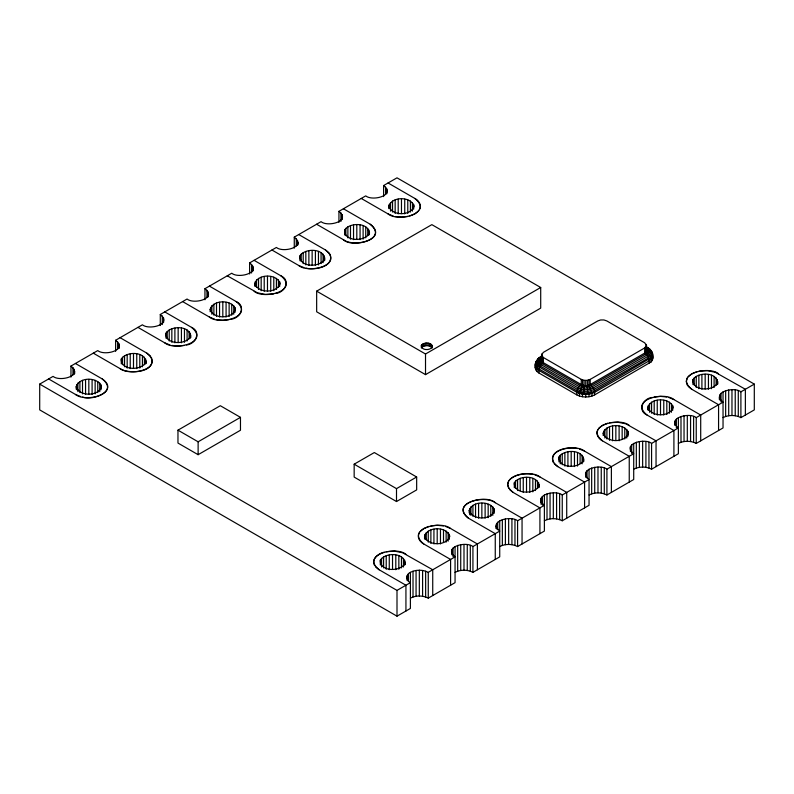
<?xml version="1.0" encoding="UTF-8"?>
<svg xmlns="http://www.w3.org/2000/svg" width="794" height="794" viewBox="0 0 794 794"><rect width="100%" height="100%" fill="white"/><g stroke="black" fill="none" stroke-linecap="round" stroke-linejoin="round"><path stroke-width="1.19" d="M542.342 355.97C535.484 358.114 531.881 368.982 538.898 372.991L576.801 394.876C582.3 397.705 589.178 397.705 594.666 394.876L651.149 361.915L652.41 360.158L652.479 353.231L649.82 349.211L645.73 346.422M582.468 396.762L582.468 394.181L583.798 392.881L584.106 385.507L581.268 384.564L543.364 362.679L541.726 361.042L541.726 359.156L538.679 359.374L536.446 360.913L535.414 363.92L535.632 369.716M651.149 361.915L651.279 357.608L652.479 355.474L650.862 353.012L646.524 350.531L645.681 348.705C651.904 347.246 654.028 355.543 652.41 360.158M581.268 384.564C577.834 386.698 576.335 390.966 576.801 394.876M652.847 358.263L652.479 353.231M536.893 361.607L537.627 359.275L540.208 357.201L542.203 357.022L539.88 360.268L542.203 363.523L580.116 385.408L586.984 386.688L591.361 385.408L645.83 353.955L648.063 351.424L647.299 348.626L645.83 347.464C648.827 347.137 651.219 350.253 652.033 352.903M579.422 396.037L579.422 393.457L582.578 385.14L580.116 385.408M754.3 384.107L397 177.826L383.601 185.558C395.998 195.552 372.326 201.507 365.736 195.87L338.939 211.343C351.335 221.337 327.664 227.292 321.074 221.655L294.276 237.128C306.673 247.123 283.001 253.088 276.411 247.44L249.614 262.913C262.01 272.908 238.339 278.873 231.749 273.225L204.951 288.698C217.348 298.693 193.676 304.658 187.086 299.01L160.289 314.484C172.685 324.478 149.014 330.443 142.424 324.796L115.626 340.269C128.023 350.263 104.351 356.228 97.761 350.581L70.964 366.054C83.36 376.048 59.689 382.013 53.099 376.376L39.7 384.107L39.7 409.893L397 616.174L410.399 608.442L410.399 572.345C415.887 569.516 422.775 569.516 428.264 572.345L455.061 556.872C442.665 546.877 466.336 540.913 472.926 546.56L499.724 531.087C487.327 521.092 510.999 515.127 517.589 520.775L544.386 505.302C531.99 495.307 555.661 489.342 562.251 494.99L589.049 479.516C576.652 469.522 600.324 463.557 606.914 469.204L633.711 453.731C621.315 443.737 644.986 437.772 651.576 443.409L678.374 427.946C665.977 417.952 689.649 411.987 696.239 417.624L723.036 402.161C710.64 392.167 734.311 386.202 740.901 391.839L754.3 384.107L754.3 409.893L740.901 417.624C735.413 414.796 728.525 414.796 723.036 417.624M76.194 386.688C79.162 376.693 98.496 376.693 101.463 386.688C98.496 396.682 79.162 396.682 76.194 386.688L76.194 389.139M121.293 359.017C120.43 370.421 140.687 370.967 145.689 362.789C146.553 351.375 126.296 350.829 121.293 359.017L121.293 363.92M165.956 333.222C165.092 344.636 185.349 345.182 190.352 337.003C191.215 325.59 170.958 325.044 165.956 333.222L165.956 338.135M210.182 309.332C213.149 299.338 232.483 299.338 235.451 309.332C232.483 319.327 213.149 319.317 210.182 309.332L210.182 311.784M254.844 283.547C257.812 273.553 277.146 273.553 280.113 283.547C277.146 293.532 257.812 293.532 254.844 283.547L254.844 285.999M299.943 255.867C299.08 267.28 319.337 267.826 324.339 259.648C325.203 248.234 304.946 247.688 299.943 255.867L299.943 260.779M344.606 230.081C343.742 241.495 363.999 242.041 369.002 233.863C369.865 222.449 349.608 221.903 344.606 230.081L344.606 234.994M388.832 206.182C391.799 196.197 411.133 196.197 414.101 206.182C411.133 216.176 391.799 216.176 388.832 206.182L388.832 208.643M421.366 345.459C420.989 350.501 429.951 350.75 432.164 347.127C432.551 342.075 423.579 341.837 421.366 345.459L421.366 348.04C423.738 344.775 429.792 344.775 432.164 348.04L432.164 345.459M380.336 560.137C379.472 571.551 399.729 572.097 404.732 563.919C405.595 552.505 385.338 551.959 380.336 560.137L380.336 565.05M410.399 572.345C405.744 574.251 405.744 580.751 410.399 582.657L397 590.389L39.7 384.107M424.562 536.238C427.529 526.253 446.863 526.253 449.831 536.238C446.863 546.232 427.529 546.232 424.562 536.238L424.562 538.699M469.224 510.453C472.192 500.468 491.526 500.468 494.493 510.453C491.526 520.447 472.192 520.447 469.224 510.453L469.224 512.914M535.196 367.83L535.632 365.945M541.518 360.804L541.518 354.938L543.364 352.357L597.842 320.915L600.671 319.962L603.936 319.962L606.775 320.915L644.678 342.8L646.524 345.37L646.524 351.236M514.323 482.782C513.46 494.196 533.717 494.741 538.719 486.563C539.583 475.149 519.326 474.604 514.323 482.782L514.323 487.695M558.986 456.997C558.122 468.41 578.379 468.956 583.382 460.768C584.245 449.364 563.988 448.818 558.986 456.997L558.986 461.909M603.212 433.097C606.179 423.103 625.513 423.103 628.481 433.097C625.513 443.092 606.179 443.092 603.212 433.097L603.212 435.559M646.524 345.37L644.678 347.951L590.2 379.403L587.371 380.346L584.106 380.346L581.268 379.403L543.364 357.518L541.518 354.938M541.627 356.635L539.493 357.866L535.831 362.064C534.561 365.27 535.642 368.873 538.898 370.411L576.801 392.296C582.3 395.124 589.178 395.124 594.666 392.296L649.145 360.843L652.41 357.578L652.41 353.796M647.874 407.312C650.842 397.318 670.176 397.318 673.143 407.312C670.176 417.307 650.842 417.307 647.874 407.312L647.874 409.773M692.973 379.641C692.11 391.055 712.367 391.591 717.369 383.413C718.233 372.009 697.976 371.463 692.973 379.641L692.973 384.554M589.009 396.762L589.009 394.181L587.679 392.881L587.371 385.507L590.2 384.564L644.678 353.112L646.524 350.531L648.063 349.985L650.862 351.067L650.862 353.012L647.835 356.446L593.366 387.899C588.652 390.291 582.816 390.291 578.111 387.899L540.208 366.004C537.369 364.704 535.89 360.784 538.491 358.491L541.131 356.923M419.351 209.795C422.15 205.577 418.885 200.406 414.865 198.45L388.067 182.977M419.311 532.625C416.513 536.853 419.778 542.024 423.798 543.979L450.595 559.452L450.595 585.238M508.636 481.055L507.574 484.668L508.636 488.28M597.961 429.485C595.163 433.713 598.428 438.874 602.447 440.839L629.245 456.302L629.245 482.097M687.286 377.914L686.224 381.527L687.286 385.14M592.056 396.037L592.056 393.457L594.517 390.876L651.279 357.608L652.41 357.578M418.537 210.936L414.865 213.923L409.684 216.047M420.125 531.494L423.798 528.506L428.978 526.382M509.45 479.923C515.326 473.79 524.814 472.936 532.784 474.346M598.775 428.353L602.447 425.366L607.628 423.242M688.1 376.783L691.773 373.795L696.953 371.671M647.299 348.626L646.316 349.588L648.063 349.985M584.493 386.688L585.734 385.626L589.346 386.251L592.056 393.457M589.009 394.181L594.517 390.876L593.366 387.899L590.2 384.564M585.734 397.01L585.734 394.429L587.679 392.881L591.371 392.196M543.364 362.679C539.92 364.813 538.421 369.071 538.898 372.991M316.657 291.15L431.847 224.642L540.704 287.497L540.704 308.122L425.515 374.629L316.657 311.784L316.657 291.15L425.515 354.005L540.704 287.497M177.965 430.169L220.315 405.714L240.473 417.356L240.473 430.249L198.123 454.694L177.965 443.062L177.965 430.169L198.123 441.801L240.473 417.356M354.164 464.192L374.321 452.55L416.661 477.005L416.661 489.898L396.504 501.53L354.164 477.085L354.164 464.192L396.504 488.638L416.661 477.005M410.399 598.13C415.887 595.302 422.775 595.302 428.264 598.13L455.061 582.657L455.061 546.56M455.061 572.345C460.55 569.516 467.438 569.516 472.926 572.345L499.724 556.872L499.724 520.775M499.724 546.56C505.212 543.731 512.1 543.731 517.589 546.56L544.386 531.087L544.386 494.99M544.386 520.775C549.875 517.946 556.763 517.946 562.251 520.775L589.049 505.302L589.049 469.204M589.049 494.99C594.537 492.161 601.425 492.161 606.914 494.99L633.711 479.516L633.711 443.409M633.711 469.204C639.2 466.376 646.088 466.376 651.576 469.204L678.374 453.731L678.374 417.624M678.374 443.419C683.862 440.591 690.75 440.591 696.239 443.419L723.036 427.946L723.036 391.839M542.362 361.915C538.451 363.235 536.198 367.473 536.893 371.483M582.131 386.251L585.734 385.626L586.984 386.688M275.697 293.403C284.828 292.837 291.061 280.163 280.877 275.806L254.08 260.333M231.034 319.188C240.165 318.622 246.398 305.948 236.215 301.591L209.418 286.118M186.372 344.973C195.503 344.407 201.736 331.733 191.553 327.376L164.755 311.903M652.291 397.457C643.16 398.022 636.927 410.687 647.11 415.054L673.908 430.517L673.908 456.312M384.316 552.167C378.539 553.309 370.818 559.135 374.649 565.646M541.726 361.042L538.679 362.203L535.831 365.776L539.047 368.992L576.96 390.876L583.798 392.881L587.679 392.881M407.729 216.514L401.466 217.129L395.204 216.514M273.741 293.869L265.355 294.415L257.395 292.807L227.282 275.806M229.079 319.654L222.816 320.27L216.554 319.654M184.416 345.44L178.154 346.055L171.891 345.44M698.909 371.205L707.295 370.659L715.255 372.267L745.368 389.268L745.368 415.054M654.246 396.99L660.509 396.375L666.771 396.99M609.584 422.775L617.97 422.229L625.93 423.837L656.043 440.839L656.043 466.624M430.934 525.916L437.196 525.3L443.459 525.916M386.271 551.701L394.658 551.155L402.618 552.763L432.73 569.764L432.73 595.55M541.518 360.099L538.352 360.784L536.039 362.679L537.627 366.074L577.407 389.378C582.548 391.988 588.93 391.988 594.071 389.378L648.549 357.925L651.854 354.174L651.854 352.05M540.942 357.975L539.622 358.054C537.34 360.069 538.63 363.513 541.131 364.654L579.034 386.539C583.173 388.643 588.304 388.643 592.433 386.539L646.911 355.087L649.571 352.079L648.658 348.735L646.911 347.355M644.678 353.112L647.835 356.446L648.996 359.424L651.149 359.335M648.063 351.424L646.316 351.474L649.82 354.868L651.279 357.608M591.361 385.408L588.9 385.14L589.346 386.251M305.879 268.084C314.851 270.516 334.473 266.834 330.026 254.14M577.446 448.56C568.474 446.119 548.853 449.811 553.299 462.495M82.566 397.01C92.958 401.347 119.1 390.41 102.228 378.946L75.43 363.483M647.299 352.794L645.681 352.357L645.83 353.955M393.248 216.047L388.067 213.923L361.27 198.45M303.923 267.618L298.743 265.494L271.945 250.021M668.727 397.457L673.908 399.581L700.705 415.054L700.705 440.839M214.598 319.188L209.418 317.064L182.62 301.591M579.402 449.027L584.582 451.151L611.38 466.624L611.38 492.409M169.936 344.973L164.755 342.849L137.958 327.376M534.739 474.812L539.92 476.936L566.717 492.409L566.717 518.194M80.611 396.543L75.43 394.419L48.633 378.946M445.414 526.382L450.595 528.506L477.393 543.979L477.393 569.764M388.067 213.923C397.953 222.38 433.455 213.437 414.865 198.45M718.57 373.795C708.685 365.329 673.183 374.272 691.773 389.268L718.57 404.732L718.57 430.517M316.608 224.236L343.405 239.709C352.427 248.77 389.338 238.835 370.203 224.236L343.405 208.762M673.908 399.581C664.022 391.114 628.52 400.057 647.11 415.054M298.743 265.494C308.628 273.95 344.13 265.007 325.54 250.021L298.743 234.548M629.245 425.366C619.36 416.9 583.858 425.852 602.447 440.839M254.08 291.279C263.965 299.735 299.467 290.793 280.877 275.806M584.582 451.151C574.697 442.695 539.195 451.637 557.785 466.624L584.582 482.097L584.582 507.882M209.418 317.064C219.303 325.52 254.805 316.578 236.215 301.591M539.92 476.936C530.035 468.48 494.533 477.422 513.123 492.409L539.92 507.882L539.92 533.667M164.755 342.849C174.64 351.305 210.142 342.363 191.553 327.376M522.055 543.979L522.055 518.194L495.258 502.721C486.236 493.66 449.325 503.594 468.46 518.194L495.258 533.667L495.258 559.452M93.295 353.161L120.093 368.634C128.4 374.311 156.468 373.16 151.376 357.29M450.595 528.506C440.71 520.05 405.208 528.993 423.798 543.979M75.43 394.419C85.315 402.886 120.817 393.943 102.228 378.946M405.933 554.291C396.047 545.835 360.545 554.778 379.135 569.764L405.933 585.238L405.933 611.023M343.405 239.709C354.055 247.887 388.445 239.441 370.203 224.236M495.258 502.721C484.608 494.543 450.218 502.989 468.46 518.194M120.093 368.634C130.742 376.813 165.132 368.366 146.89 353.161L120.093 337.688M646.445 347.087L648.549 348.298L651.149 352.04L651.279 351.097L648.996 349.281M691.773 389.268L688.1 386.271M325.54 250.021L329.212 253.008M557.785 466.624L554.113 463.636M513.123 492.409L509.45 489.422M146.89 353.161L150.562 356.149M379.135 569.764L375.463 566.777M583.798 392.881L585.734 394.429M580.096 392.196L582.468 394.181M576.96 390.876L579.422 393.457M648.996 359.424L649.145 363.424M594.517 390.876L594.666 394.876M740.901 391.839L740.901 417.624M738.281 390.688L738.281 416.473M735.234 389.953L735.234 415.738M731.969 389.705L731.969 415.49M728.703 389.953L728.703 415.738M725.656 390.688L725.656 416.473M721.031 393.358L721.031 401.953M719.771 395.114L719.771 400.027M719.334 397L719.334 399.451M717.806 381.527L717.806 383.988M717.369 379.641L717.369 384.554M716.109 377.884L716.109 385.249M714.104 376.376L714.104 387.422M711.484 375.215L711.484 388.723M708.437 374.48L708.437 389.219M705.171 374.232L705.171 388.971M701.906 374.48L701.906 389.219M698.859 375.215L698.859 388.723M696.239 376.376L696.239 387.422M696.239 417.624L696.239 443.419M694.234 377.884L694.234 385.249M693.619 416.473L693.619 442.258M690.572 415.738L690.572 441.524M687.306 415.49L687.306 441.275M684.041 415.738L684.041 441.524M680.994 416.473L680.994 442.258M676.369 419.143L676.369 427.738M675.108 420.899L675.108 424.582M674.672 422.785L674.672 425.237M672.707 405.426L672.707 410.339M671.446 403.67L671.446 412.265M669.441 402.161L669.441 413.208M666.821 401L666.821 414.508M663.774 400.265L663.774 415.004M660.509 400.017L660.509 414.756M657.243 400.265L657.243 415.004M654.196 401L654.196 414.508M651.576 402.161L651.576 413.208M651.576 443.409L651.576 469.204M649.571 403.67L649.571 412.265M648.956 442.258L648.956 468.043M648.311 405.426L648.311 410.339M646.316 344.427L646.316 352.179M645.909 441.524L645.909 467.309M645.681 347.196L645.681 353.062M644.678 347.951L644.678 353.816M642.644 441.275L642.644 467.061M639.378 441.524L639.378 467.309M636.331 442.258L636.331 468.043M631.706 444.928L631.706 453.523M630.446 446.685L630.446 451.597M628.044 431.211L628.044 436.124M626.784 429.455L626.784 438.05M624.779 427.946L624.779 438.993M622.159 426.785L622.159 439.062M619.112 426.05L619.112 440.789M615.846 425.802L615.846 440.541M612.581 426.05L612.581 440.789M609.534 426.785L609.534 440.293M606.914 427.946L606.914 438.993M606.914 469.204L606.914 494.99M604.909 429.455L604.909 438.05M604.294 468.043L604.294 493.828M603.648 431.211L603.648 434.894M601.247 467.309L601.247 493.094M597.981 467.061L597.981 492.846M594.716 467.309L594.716 493.094M591.669 468.043L591.669 493.828M590.2 379.403L590.2 385.269M588.9 379.979L588.9 385.844M587.371 380.346L587.371 386.212M587.044 470.713L587.044 478.077M585.734 380.475L585.734 386.331M585.783 472.47L585.783 477.383M584.106 380.346L584.106 386.212M583.818 458.882L583.818 461.344M583.382 456.997L583.382 461.909M582.578 379.979L582.578 385.844M582.121 455.24L582.121 463.835M581.268 379.403L581.268 385.269M580.116 453.731L580.116 463.547M577.496 452.57L577.496 466.078M574.449 451.846L574.449 466.574M571.184 451.588L571.184 466.326M567.918 451.846L567.918 466.574M564.871 452.57L564.871 466.078M562.251 453.731L562.251 464.778M562.251 494.99L562.251 520.775M560.246 455.24L560.246 463.835M559.631 493.828L559.631 519.613M556.584 493.094L556.584 518.879M553.319 492.846L553.319 518.631M550.053 493.094L550.053 518.879M547.006 493.828L547.006 519.613M543.364 357.518L543.364 363.374M542.362 356.764L542.362 362.62M542.381 496.498L542.381 505.093M541.726 353.995L541.726 361.746M541.121 498.255L541.121 504.398M540.684 500.141L540.684 502.602M539.156 484.668L539.156 487.129M538.719 482.782L538.719 487.695M537.459 481.025L537.459 488.389M535.454 479.516L535.454 490.563M532.834 478.355L532.834 491.863M529.787 477.631L529.787 492.359M526.521 477.383L526.521 492.111M523.256 477.631L523.256 492.359M520.209 478.355L520.209 490.632M517.589 479.516L517.589 490.563M517.589 520.775L517.589 546.56M515.584 481.025L515.584 488.389M514.969 519.613L514.969 545.399M511.922 518.879L511.922 544.674M508.656 518.631L508.656 544.416M505.391 518.879L505.391 544.674M502.344 519.613L502.344 545.399M497.719 522.283L497.719 529.648M496.458 524.04L496.458 528.953M496.022 525.926L496.022 528.387M494.057 508.567L494.057 513.48M492.796 506.81L492.796 515.405M490.791 505.302L490.791 516.348M488.171 504.14L488.171 517.648M485.124 503.416L485.124 518.145M481.859 503.168L481.859 517.896M478.593 503.416L478.593 518.145M475.546 504.14L475.546 517.648M472.926 505.302L472.926 516.348M472.926 546.56L472.926 572.345M470.921 506.81L470.921 515.405M470.306 545.399L470.306 571.184M469.661 508.567L469.661 514.711M467.259 544.664L467.259 570.459M463.994 544.416L463.994 570.211M460.728 544.664L460.728 570.459M457.681 545.399L457.681 571.184M453.056 548.068L453.056 556.663M451.796 549.825L451.796 554.738M449.394 534.352L449.394 539.265M448.134 532.595L448.134 541.19M446.129 531.087L446.129 542.133M443.509 529.926L443.509 542.203M440.462 529.201L440.462 543.93M437.196 528.953L437.196 543.682M433.931 529.201L433.931 543.93M431.608 344.675L431.608 347.256M430.884 529.926L430.884 543.433M430.715 344.01L430.715 346.591M429.564 343.494L429.564 346.075M428.214 343.177L428.214 345.757M428.264 531.087L428.264 542.133M428.264 572.345L428.264 598.13M426.765 343.068L426.765 345.648M426.259 532.595L426.259 539.96M425.644 571.184L425.644 596.969M425.515 354.005L425.515 374.629M425.316 343.177L425.316 345.757M424.998 534.352L424.998 539.265M423.976 343.494L423.976 346.075M422.815 344.01L422.815 346.591M422.597 570.459L422.597 596.244M421.922 344.675L421.922 347.256M419.331 570.201L419.331 595.996M416.066 570.459L416.066 596.244M413.664 204.296L413.664 209.209M413.019 571.184L413.019 596.969M412.404 202.539L412.404 211.135M410.399 201.031L410.399 212.077M408.394 573.854L408.394 581.218M407.779 199.87L407.779 213.378M407.133 575.61L407.133 580.523M405.168 562.033L405.168 564.484M404.732 199.145L404.732 213.874M404.732 560.137L404.732 565.05M403.471 558.381L403.471 566.976M401.466 198.897L401.466 213.626M401.466 556.872L401.466 567.918M398.846 555.711L398.846 569.219M398.201 199.145L398.201 213.874M397 590.389L397 616.174M396.504 488.638L396.504 501.53M395.799 554.986L395.799 569.715M395.154 199.87L395.154 213.378M392.534 201.031L392.534 212.077M392.534 554.738L392.534 569.467M390.529 202.539L390.529 211.135M389.268 204.296L389.268 207.978M389.268 554.986L389.268 569.715M386.867 188.823L386.867 193.736M386.221 555.711L386.221 569.219M385.606 187.066L385.606 194.431M383.601 185.558L383.601 196.604M383.601 556.872L383.601 567.918M381.596 558.381L381.596 566.976M369.438 231.967L369.438 234.429M369.002 230.081L369.002 234.994M367.741 228.325L367.741 235.689M365.736 226.816L365.736 237.863M363.116 225.655L363.116 239.163M360.069 224.93L360.069 239.659M356.804 224.682L356.804 239.411M353.538 224.93L353.538 239.659M350.491 225.655L350.491 239.163M347.871 226.816L347.871 237.863M345.866 228.325L345.866 235.689M342.204 214.608L342.204 219.521M340.944 212.852L340.944 221.447M338.939 211.343L338.939 222.389M324.776 257.762L324.776 260.214M324.339 255.867L324.339 260.779M323.079 254.11L323.079 262.705M321.074 252.601L321.074 263.648M318.454 251.44L318.454 264.948M315.407 250.715L315.407 265.444M312.141 250.467L312.141 265.196M308.876 250.715L308.876 265.444M305.829 251.44L305.829 264.948M303.209 252.601L303.209 263.648M301.204 254.11L301.204 261.474M297.978 242.289L297.978 244.741M297.542 240.393L297.542 245.306M296.281 238.637L296.281 246.011M294.276 237.128L294.276 248.185M279.677 281.652L279.677 286.565M278.416 279.895L278.416 287.259M276.411 278.386L276.411 289.433M273.791 277.225L273.791 290.733M270.744 276.501L270.744 291.229M267.479 276.252L267.479 290.981M264.213 276.501L264.213 291.229M261.166 277.225L261.166 290.733M258.546 278.386L258.546 289.433M256.541 279.895L256.541 287.259M255.281 281.652L255.281 286.565M253.316 268.074L253.316 270.526M252.879 266.188L252.879 271.091M251.619 264.422L251.619 273.017M249.614 262.913L249.614 273.97M235.014 307.437L235.014 312.35M233.754 305.68L233.754 314.275M231.749 304.171L231.749 315.218M229.129 303.01L229.129 316.518M226.082 302.286L226.082 317.014M222.816 302.038L222.816 316.766M219.551 302.286L219.551 317.014M216.504 303.01L216.504 316.518M213.884 304.171L213.884 315.218M211.879 305.68L211.879 314.275M210.618 307.437L210.618 311.129M208.217 291.974L208.217 296.877M206.956 290.207L206.956 297.581M204.951 288.698L204.951 299.755M198.123 441.801L198.123 454.694M190.788 335.118L190.788 337.569M190.352 333.222L190.352 338.135M189.091 331.465L189.091 338.839M187.086 329.957L187.086 341.013M184.466 328.795L184.466 342.303M181.419 328.071L181.419 342.8M178.154 327.823L178.154 342.551M174.888 328.071L174.888 342.8M171.841 328.795L171.841 342.303M169.221 329.957L169.221 341.013M167.216 331.465L167.216 338.839M163.554 317.759L163.554 322.672M162.294 315.992L162.294 324.587M160.289 314.484L160.289 325.54M146.126 360.903L146.126 363.354M145.689 359.017L145.689 363.92M144.429 357.25L144.429 364.625M142.424 355.742L142.424 366.798M139.804 354.581L139.804 368.088M136.757 353.856L136.757 368.595M133.491 353.608L133.491 368.337M130.226 353.856L130.226 368.595M127.179 354.581L127.179 368.088M124.559 355.742L124.559 366.798M122.554 357.25L122.554 364.625M119.328 345.43L119.328 347.881M118.892 343.544L118.892 348.457M117.631 341.777L117.631 349.152M115.626 340.269L115.626 351.325M101.027 384.802L101.027 389.705M99.766 383.036L99.766 391.631M97.761 381.527L97.761 392.583M95.141 380.366L95.141 393.874M92.094 379.641L92.094 394.38M88.829 379.393L88.829 394.132M85.563 379.641L85.563 394.38M82.516 380.366L82.516 393.874M79.896 381.527L79.896 392.583M77.891 383.036L77.891 391.631M76.631 384.802L76.631 389.705M74.666 371.215L74.666 373.666M74.229 369.329L74.229 374.242M72.969 367.572L72.969 374.937M70.964 366.054L70.964 377.11"/></g></svg>
